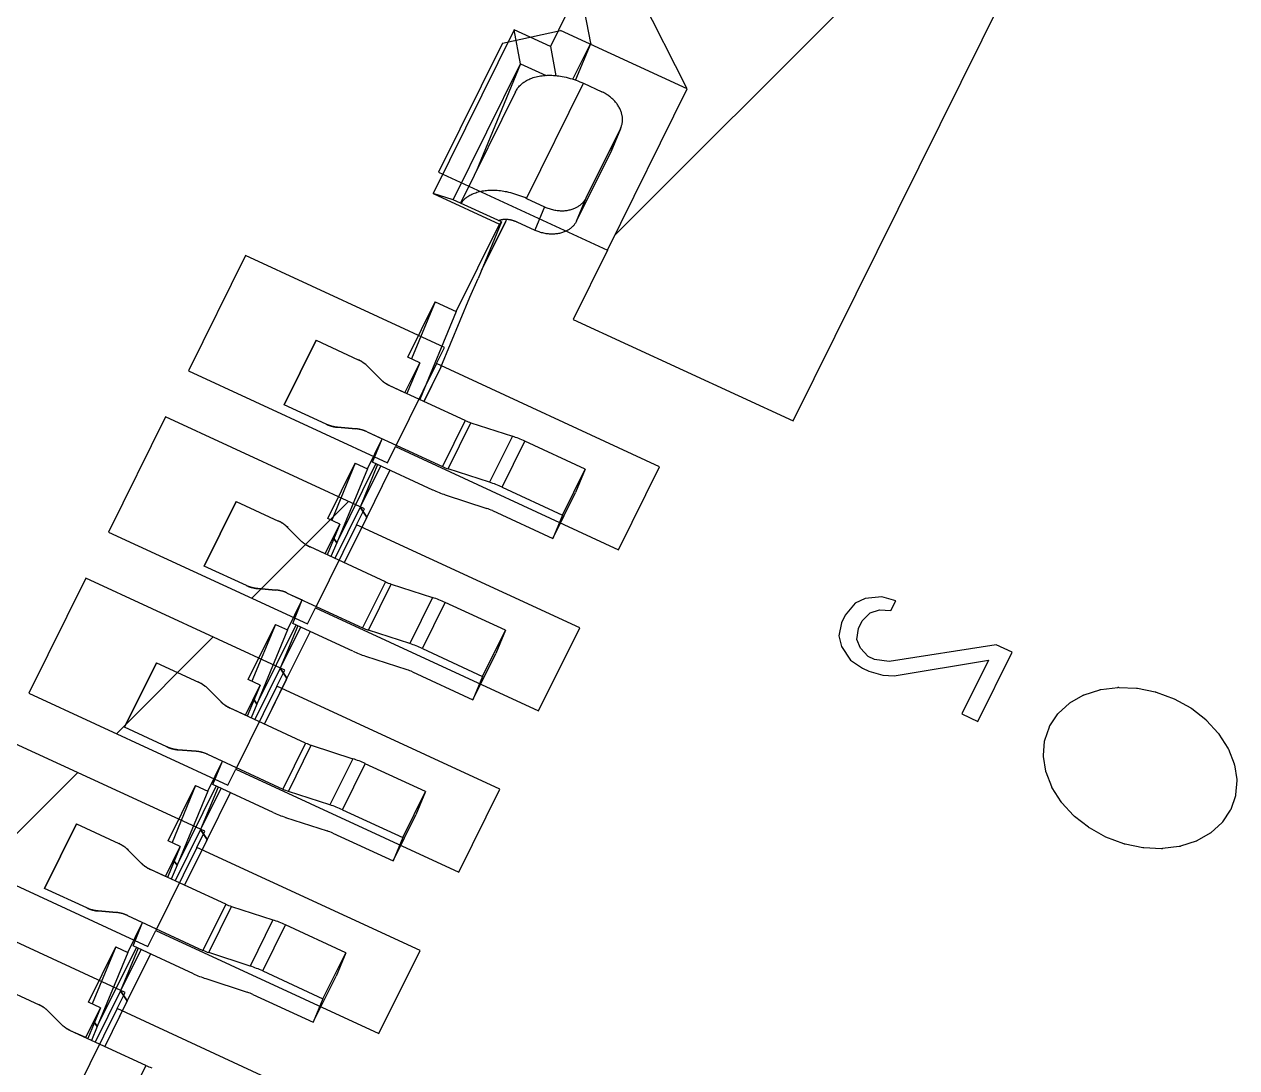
# Model space of a CAD drawing. Header units: millimetres. Extents: x 7 to 507, y -14 to 339.
# Drawn here: x 60.399 to 61.859, y 261.714 to 262.97 of the extents above; entities that cross this region are included whole.
import ezdxf

# ---------------------------------------------------------------- set-up
doc = ezdxf.new("R2010")
doc.units = ezdxf.units.MM
doc.header["$LTSCALE"] = 23.1
doc.layers.get('0').update_dxf_attribs({"linetype": 'CONTINUOUS'})
for name, color, linetype in [('01_ASM_ALL_AXIS', 7, 'CONTINUOUS'), ('_139725', 7, 'CONTINUOUS'), ('_346969', 7, 'CONTINUOUS'), ('_367983', 7, 'CONTINUOUS'), ('_424072', 7, 'CONTINUOUS'), ('_510059', 7, 'CONTINUOUS'), ('_553651', 7, 'CONTINUOUS'), ('_584557', 7, 'CONTINUOUS')]:
    doc.layers.add(name, color=color, linetype=linetype)

msp = doc.modelspace()

# ---------------------------------------------------------------- linework, layer by layer
at = {"color": 2}
for p, q in [((61.1104, 262.7157), (61.5472, 263.1525)), ((60.6734, 262.2788), (60.7899, 262.3953)), ((60.5103, 262.1157), (60.6268, 262.2322)), ((60.3472, 261.9526), (60.4637, 262.0691))]:
    msp.add_line(p, q, dxfattribs=at)
at = {"color": 1}
for p, q in [((61.3252, 262.4921), (61.6327, 263.113)), ((61.1975, 262.8917), (61.1253, 263.034)), ((60.6656, 262.6911), (60.597, 262.5525)), ((60.9052, 262.5805), (60.6656, 262.6911)), ((61.1014, 262.6976), (61.0602, 262.6144)), ((61.0602, 262.6144), (61.3252, 262.4921)), ((60.8955, 262.5611), (60.9052, 262.5805)), ((60.597, 262.5525), (60.8365, 262.4419)), ((60.5695, 262.497), (60.5009, 262.3584)), ((60.8091, 262.3864), (60.5695, 262.497)), ((60.8365, 262.4419), (60.8461, 262.4613)), ((60.7994, 262.367), (60.8091, 262.3864)), ((60.5009, 262.3584), (60.7404, 262.2478)), ((60.4734, 262.303), (60.4048, 262.1644)), ((60.713, 262.1924), (60.4734, 262.303)), ((60.7404, 262.2478), (60.75, 262.2672)), ((60.7033, 262.173), (60.713, 262.1924)), ((60.4048, 262.1644), (60.6443, 262.0538)), ((60.6169, 261.9983), (60.3773, 262.1089)), ((60.6443, 262.0538), (60.6539, 262.0732)), ((60.6072, 261.9789), (60.6169, 261.9983)), ((60.3087, 261.9703), (60.5482, 261.8597)), ((60.5208, 261.8043), (60.2812, 261.9149)), ((60.5482, 261.8597), (60.5578, 261.8791)), ((60.5112, 261.7849), (60.5208, 261.8043))]:
    msp.add_line(p, q, dxfattribs=at)
at = {"color": 4}
for p, q in [((60.975, 262.9467), (61.0451, 262.9621)), ((61.1975, 262.8917), (61.0451, 262.9621)), ((60.975, 262.9467), (60.8982, 262.7915)), ((61.1014, 262.6976), (61.1975, 262.8917)), ((60.8982, 262.7915), (61.1014, 262.6976)), ((60.8955, 262.5611), (60.8461, 262.4613)), ((61.1641, 262.437), (60.8955, 262.5611)), ((60.8461, 262.4613), (61.1147, 262.3372)), ((61.1147, 262.3372), (61.1641, 262.437)), ((60.7994, 262.367), (60.75, 262.2672)), ((61.068, 262.243), (60.7994, 262.367)), ((60.75, 262.2672), (61.0186, 262.1432)), ((61.0186, 262.1432), (61.068, 262.243)), ((60.7033, 262.173), (60.6539, 262.0732)), ((60.9719, 262.0489), (60.7033, 262.173)), ((60.6539, 262.0732), (60.9225, 261.9491)), ((60.9225, 261.9491), (60.9719, 262.0489)), ((60.6072, 261.9789), (60.5578, 261.8791)), ((60.8758, 261.8549), (60.6072, 261.9789)), ((60.5578, 261.8791), (60.8264, 261.7551)), ((60.8264, 261.7551), (60.8758, 261.8549)), ((60.5112, 261.7849), (60.4617, 261.6851)), ((60.7797, 261.6608), (60.5112, 261.7849))]:
    msp.add_line(p, q, dxfattribs=at)
at = {"layer": '01_ASM_ALL_AXIS', "color": 4}
for p, q in [((61.3996, 262.2727), (61.3878, 262.2583)), ((61.4119, 262.2783), (61.3996, 262.2727)), ((61.4319, 262.2804), (61.4119, 262.2783)), ((61.4485, 262.2756), (61.4319, 262.2804)), ((61.4428, 262.2641), (61.4485, 262.2756)), ((61.3878, 262.2583), (61.3832, 262.249)), ((61.4036, 262.2424), (61.4082, 262.2517)), ((61.4082, 262.2517), (61.4178, 262.2614)), ((61.4178, 262.2614), (61.4289, 262.2648)), ((61.4289, 262.2648), (61.4428, 262.2641)), ((61.3832, 262.249), (61.3802, 262.2334)), ((61.4018, 262.2291), (61.4036, 262.2424)), ((61.3802, 262.2334), (61.3833, 262.2206)), ((61.4061, 262.2186), (61.4018, 262.2291)), ((61.5694, 262.2226), (61.4408, 262.2025)), ((61.5887, 262.2137), (61.5694, 262.2226)), ((61.3833, 262.2206), (61.3942, 262.2042)), ((61.4154, 262.2086), (61.4061, 262.2186)), ((61.4231, 262.2051), (61.4154, 262.2086)), ((61.5475, 262.1306), (61.5887, 262.2137)), ((61.3942, 262.2042), (61.4085, 262.1948)), ((61.4085, 262.1948), (61.4162, 262.1912)), ((61.4408, 262.2025), (61.4231, 262.2051)), ((61.4467, 262.1856), (61.5602, 262.2042)), ((61.5602, 262.2042), (61.5282, 262.1395)), ((61.4162, 262.1912), (61.4328, 262.1864)), ((61.4328, 262.1864), (61.4467, 262.1856)), ((61.7622, 262.1657), (61.7839, 262.1576)), ((61.5282, 262.1395), (61.5475, 262.1306)), ((61.8227, 262.1317), (61.8368, 262.1164)), ((61.6264, 262.0895), (61.6278, 262.1068)), ((61.849, 262.0972), (61.8559, 262.0796)), ((61.6292, 262.0706), (61.6264, 262.0884)), ((61.6364, 262.0518), (61.6295, 262.0694)), ((61.7232, 261.9833), (61.7015, 261.9913)), ((61.7683, 261.9774), (61.7472, 261.9784)), ((61.81, 261.9864), (61.7912, 261.9803))]:
    msp.add_line(p, q, dxfattribs=at)
for points in [[(61.6754, 262.1626), (61.6942, 262.1686), (61.6945, 262.1688), (61.6948, 262.1688), (61.6952, 262.1689), (61.6955, 262.1689)], [(61.6955, 262.1689), (61.7157, 262.1715), (61.716, 262.1715), (61.7164, 262.1716), (61.7167, 262.1716), (61.7171, 262.1715)], [(61.7171, 262.1715), (61.7382, 262.1706), (61.7385, 262.1706), (61.7389, 262.1706), (61.7392, 262.1705), (61.7396, 262.1704)], [(61.7396, 262.1704), (61.7608, 262.1661), (61.7612, 262.166), (61.7615, 262.1659), (61.7619, 262.1658), (61.7622, 262.1657)], [(61.6443, 262.1404), (61.6573, 262.1523), (61.6575, 262.1525), (61.6577, 262.1527), (61.658, 262.1528), (61.6583, 262.153)], [(61.6583, 262.153), (61.6743, 262.1621), (61.6745, 262.1622), (61.6748, 262.1624), (61.6751, 262.1625), (61.6754, 262.1626)], [(61.7839, 262.1576), (61.8036, 262.1467), (61.8039, 262.1465), (61.8042, 262.1463), (61.8045, 262.1461), (61.8048, 262.1459), (61.8217, 262.1327)], [(61.6341, 262.1252), (61.6436, 262.1395), (61.6437, 262.1397), (61.6439, 262.14), (61.6441, 262.1402), (61.6443, 262.1404)], [(61.628, 262.1079), (61.6336, 262.1242), (61.6337, 262.1245), (61.6338, 262.1248), (61.634, 262.125), (61.6341, 262.1252)], [(61.8217, 262.1327), (61.822, 262.1324), (61.8223, 262.1322), (61.8225, 262.132), (61.8227, 262.1317)], [(61.6278, 262.1068), (61.6278, 262.1071), (61.6278, 262.1073), (61.6279, 262.1076), (61.628, 262.1079)], [(61.8368, 262.1164), (61.837, 262.1162), (61.8373, 262.1159), (61.8374, 262.1157), (61.8376, 262.1154)], [(61.8376, 262.1154), (61.8485, 262.0983), (61.8486, 262.098), (61.8488, 262.0977), (61.8489, 262.0974), (61.849, 262.0972)], [(61.6264, 262.0884), (61.6264, 262.0887), (61.6263, 262.0889), (61.6264, 262.0892), (61.6264, 262.0895)], [(61.8559, 262.0796), (61.856, 262.0793), (61.8561, 262.079), (61.8561, 262.0787), (61.8562, 262.0784)], [(61.8562, 262.0784), (61.859, 262.0606), (61.859, 262.0603), (61.859, 262.06), (61.859, 262.0597), (61.859, 262.0595)], [(61.6295, 262.0694), (61.6294, 262.0697), (61.6293, 262.07), (61.6292, 262.0703), (61.6292, 262.0706)], [(61.6478, 262.0336), (61.6369, 262.0507), (61.6368, 262.051), (61.6366, 262.0512), (61.6365, 262.0515), (61.6364, 262.0518)], [(61.859, 262.0595), (61.8576, 262.0422), (61.8576, 262.0419), (61.8576, 262.0416), (61.8575, 262.0414), (61.8574, 262.0411)], [(61.6627, 262.0173), (61.6486, 262.0325), (61.6484, 262.0328), (61.6481, 262.033), (61.648, 262.0333), (61.6478, 262.0336)], [(61.8574, 262.0411), (61.8518, 262.0247), (61.8517, 262.0245), (61.8516, 262.0242), (61.8514, 262.024), (61.8513, 262.0237)], [(61.8513, 262.0237), (61.8418, 262.0095), (61.8417, 262.0092), (61.8415, 262.009), (61.8413, 262.0088), (61.8411, 262.0086)], [(61.6637, 262.0163), (61.6634, 262.0165), (61.6631, 262.0168), (61.6629, 262.017), (61.6627, 262.0173)], [(61.7015, 261.9913), (61.6818, 262.0023), (61.6815, 262.0025), (61.6811, 262.0027), (61.6809, 262.0029), (61.6806, 262.0031), (61.6637, 262.0163)], [(61.8411, 262.0086), (61.8281, 261.9967), (61.8279, 261.9965), (61.8277, 261.9963), (61.8274, 261.9961), (61.8271, 261.996)], [(61.8271, 261.996), (61.8111, 261.9869), (61.8109, 261.9867), (61.8106, 261.9866), (61.8103, 261.9865), (61.81, 261.9864)], [(61.7458, 261.9785), (61.7246, 261.9829), (61.7242, 261.9829), (61.7238, 261.983), (61.7235, 261.9831), (61.7232, 261.9833)], [(61.7472, 261.9784), (61.7469, 261.9784), (61.7465, 261.9784), (61.7462, 261.9784), (61.7458, 261.9785)], [(61.7899, 261.98), (61.7697, 261.9775), (61.7694, 261.9774), (61.769, 261.9774), (61.7687, 261.9774), (61.7683, 261.9774)], [(61.7912, 261.9803), (61.7909, 261.9802), (61.7906, 261.9801), (61.7902, 261.9801), (61.7899, 261.98)]]:
    msp.add_lwpolyline(points, dxfattribs=at)
at = {"layer": '_139725', "color": 7}
for p, q in [((61.0519, 262.9814), (61.0327, 262.9426)), ((61.0813, 262.9467), (61.0742, 262.9841)), ((60.9891, 262.9627), (60.8917, 262.7659)), ((60.9969, 262.922), (60.9891, 262.9627)), ((61.0327, 262.9426), (60.9891, 262.9627)), ((61.0327, 262.9426), (61.0393, 262.9075)), ((61.0598, 262.9035), (61.0813, 262.9467)), ((61.0813, 262.9467), (61.063, 262.9025)), ((60.9159, 262.7584), (60.9969, 262.922)), ((60.9969, 262.922), (60.9433, 262.7924)), ((60.9969, 262.922), (61.0276, 262.9078)), ((60.8917, 262.7659), (60.9715, 262.729)), ((60.9159, 262.7584), (60.8917, 262.7659)), ((60.9739, 262.7316), (60.9159, 262.7584)), ((60.9194, 262.6237), (60.9715, 262.729)), ((60.9739, 262.7316), (60.9458, 262.6635)), ((60.9739, 262.7316), (60.9715, 262.729)), ((60.9358, 262.6411), (60.9458, 262.6635)), ((60.861, 262.5689), (60.894, 262.6354)), ((60.894, 262.6354), (60.8656, 262.567)), ((60.894, 262.6354), (60.9194, 262.6237)), ((60.9009, 262.5567), (60.9358, 262.6411)), ((60.9194, 262.6237), (60.8756, 262.5179)), ((60.7507, 262.5892), (60.7122, 262.5116)), ((60.7507, 262.5892), (60.8015, 262.5657)), ((60.8577, 262.5261), (60.8755, 262.5622)), ((60.8755, 262.5622), (60.8601, 262.525)), ((60.8755, 262.5622), (60.861, 262.5689)), ((60.8129, 262.5578), (60.8281, 262.5425)), ((60.8806, 262.5154), (60.9001, 262.5549)), ((60.9009, 262.5567), (60.9001, 262.5549)), ((60.8577, 262.5261), (60.8395, 262.5345)), ((60.763, 262.4881), (60.7122, 262.5116)), ((60.7985, 262.4827), (60.7766, 262.4845)), ((60.8121, 262.4791), (60.8302, 262.4707)), ((60.8124, 262.4347), (60.8302, 262.4707)), ((60.8186, 262.4425), (60.8302, 262.4707)), ((60.7649, 262.3748), (60.7979, 262.4414)), ((60.7979, 262.4414), (60.7695, 262.3729)), ((60.7979, 262.4414), (60.8124, 262.4347)), ((60.7755, 262.3455), (60.8226, 262.4407)), ((60.8124, 262.4347), (60.7755, 262.3455)), ((60.8281, 262.4378), (60.8037, 262.3885)), ((60.8396, 262.4328), (60.8117, 262.3765)), ((60.6546, 262.3951), (60.6161, 262.3175)), ((60.6546, 262.3951), (60.7054, 262.3717)), ((60.8117, 262.3765), (60.8037, 262.3885)), ((60.7794, 262.3681), (60.7649, 262.3748)), ((60.8108, 262.3747), (60.8117, 262.3765)), ((60.7168, 262.3637), (60.732, 262.3484)), ((60.7616, 262.3321), (60.7794, 262.3681)), ((60.7794, 262.3681), (60.764, 262.331)), ((60.7616, 262.3321), (60.7434, 262.3405)), ((60.7722, 262.3506), (60.7755, 262.3455)), ((60.6669, 262.2941), (60.6161, 262.3175)), ((60.7024, 262.2887), (60.6805, 262.2905)), ((60.716, 262.285), (60.7341, 262.2767)), ((60.7163, 262.2406), (60.7341, 262.2767)), ((60.7225, 262.2485), (60.7341, 262.2767)), ((60.6688, 262.1808), (60.7018, 262.2473)), ((60.7018, 262.2473), (60.6734, 262.1789)), ((60.6794, 262.1515), (60.7265, 262.2466)), ((60.7163, 262.2406), (60.6794, 262.1515)), ((60.7018, 262.2473), (60.7163, 262.2406)), ((60.732, 262.2438), (60.7076, 262.1945)), ((60.7435, 262.2388), (60.7156, 262.1824)), ((60.5585, 262.2011), (60.52, 262.1235)), ((60.5585, 262.2011), (60.6093, 262.1776)), ((60.7156, 262.1824), (60.7076, 262.1945)), ((60.6833, 262.1741), (60.6688, 262.1808)), ((60.7147, 262.1807), (60.7156, 262.1824)), ((60.6207, 262.1697), (60.6359, 262.1544)), ((60.6655, 262.1381), (60.6833, 262.1741)), ((60.6833, 262.1741), (60.6679, 262.1369)), ((60.6761, 262.1565), (60.6794, 262.1515)), ((60.6655, 262.1381), (60.6473, 262.1464)), ((60.5708, 262.1), (60.52, 262.1235)), ((60.6063, 262.0946), (60.5844, 262.0964)), ((60.6199, 262.091), (60.638, 262.0826)), ((60.6202, 262.0466), (60.638, 262.0826)), ((60.6264, 262.0545), (60.638, 262.0826)), ((60.5727, 261.9867), (60.6057, 262.0533)), ((60.6057, 262.0533), (60.5773, 261.9848)), ((60.5833, 261.9574), (60.6304, 262.0526)), ((60.6057, 262.0533), (60.6202, 262.0466)), ((60.6359, 262.0497), (60.6115, 262.0004)), ((60.6202, 262.0466), (60.5833, 261.9574)), ((60.6474, 262.0447), (60.6195, 261.9884)), ((60.4624, 262.0071), (60.4239, 261.9294)), ((60.4624, 262.0071), (60.5132, 261.9836)), ((60.6195, 261.9884), (60.6115, 262.0004)), ((60.5246, 261.9756), (60.5398, 261.9603)), ((60.5694, 261.944), (60.5872, 261.98)), ((60.5872, 261.98), (60.5719, 261.9429)), ((60.5872, 261.98), (60.5727, 261.9867)), ((60.6186, 261.9866), (60.6195, 261.9884)), ((60.58, 261.9625), (60.5833, 261.9574)), ((60.5694, 261.944), (60.5512, 261.9524)), ((60.4747, 261.906), (60.4239, 261.9294)), ((60.5102, 261.9006), (60.4883, 261.9024)), ((60.5238, 261.8969), (60.5419, 261.8886)), ((60.5241, 261.8525), (60.5419, 261.8886)), ((60.5303, 261.8604), (60.5419, 261.8886)), ((60.4766, 261.7927), (60.5096, 261.8592)), ((60.5096, 261.8592), (60.4812, 261.7908)), ((60.4872, 261.7634), (60.5343, 261.8585)), ((60.5096, 261.8592), (60.5241, 261.8525)), ((60.5241, 261.8525), (60.4872, 261.7634)), ((60.5398, 261.8557), (60.5154, 261.8064)), ((60.5513, 261.8507), (60.5234, 261.7943)), ((60.3663, 261.813), (60.4171, 261.7895)), ((60.5234, 261.7943), (60.5154, 261.8064)), ((60.4733, 261.75), (60.4911, 261.786)), ((60.4911, 261.786), (60.4758, 261.7488)), ((60.4911, 261.786), (60.4766, 261.7927)), ((60.5226, 261.7926), (60.5234, 261.7943)), ((60.4285, 261.7816), (60.4437, 261.7663)), ((60.4733, 261.75), (60.4551, 261.7583)), ((60.4839, 261.7684), (60.4872, 261.7634))]:
    msp.add_line(p, q, dxfattribs=at)
at = {"layer": '_139725', "color": 9}
msp.add_line((60.9009, 262.5567), (60.8805, 262.5155), dxfattribs=at)
at = {"layer": '_139725', "color": 7}
for points in [[(60.8281, 262.5425), (60.8285, 262.5421), (60.8289, 262.5417), (60.8293, 262.5413), (60.8297, 262.5409), (60.8302, 262.5405), (60.8306, 262.5402), (60.8311, 262.5398), (60.8316, 262.5394), (60.8321, 262.539), (60.8326, 262.5386), (60.8331, 262.5383), (60.8336, 262.5379), (60.8341, 262.5376), (60.8346, 262.5372), (60.8352, 262.5369), (60.8357, 262.5366), (60.8362, 262.5362), (60.8368, 262.5359), (60.8373, 262.5356), (60.8379, 262.5353), (60.8384, 262.5351), (60.839, 262.5348), (60.8395, 262.5345)], [(60.7766, 262.4845), (60.776, 262.4846), (60.7753, 262.4846), (60.7747, 262.4847), (60.7741, 262.4848), (60.7734, 262.4849), (60.7728, 262.485), (60.7722, 262.4851), (60.7715, 262.4853), (60.7709, 262.4854), (60.7703, 262.4856), (60.7697, 262.4857), (60.769, 262.4859), (60.7684, 262.4861), (60.7678, 262.4863), (60.7672, 262.4865), (60.7666, 262.4867), (60.766, 262.4869), (60.7654, 262.4871), (60.7648, 262.4873), (60.7642, 262.4876), (60.7636, 262.4878), (60.763, 262.4881)], [(60.8121, 262.4791), (60.8115, 262.4794), (60.8109, 262.4796), (60.8103, 262.4799), (60.8097, 262.4801), (60.8091, 262.4803), (60.8085, 262.4805), (60.8079, 262.4807), (60.8073, 262.4809), (60.8067, 262.4811), (60.8061, 262.4813), (60.8054, 262.4815), (60.8048, 262.4816), (60.8042, 262.4818), (60.8036, 262.4819), (60.8029, 262.4821), (60.8023, 262.4822), (60.8017, 262.4823), (60.801, 262.4824), (60.8004, 262.4825), (60.7998, 262.4826), (60.7991, 262.4826), (60.7985, 262.4827)], [(60.732, 262.3484), (60.7324, 262.348), (60.7328, 262.3476), (60.7332, 262.3472), (60.7336, 262.3469), (60.7341, 262.3465), (60.7345, 262.3461), (60.735, 262.3457), (60.7355, 262.3453), (60.736, 262.3449), (60.7365, 262.3446), (60.737, 262.3442), (60.7375, 262.3439), (60.738, 262.3435), (60.7385, 262.3432), (60.7391, 262.3428), (60.7396, 262.3425), (60.7401, 262.3422), (60.7407, 262.3419), (60.7412, 262.3416), (60.7418, 262.3413), (60.7423, 262.341), (60.7429, 262.3407), (60.7434, 262.3405)], [(60.6805, 262.2905), (60.6799, 262.2905), (60.6792, 262.2906), (60.6786, 262.2907), (60.678, 262.2907), (60.6773, 262.2908), (60.6767, 262.291), (60.6761, 262.2911), (60.6754, 262.2912), (60.6748, 262.2914), (60.6742, 262.2915), (60.6736, 262.2917), (60.6729, 262.2918), (60.6723, 262.292), (60.6717, 262.2922), (60.6711, 262.2924), (60.6705, 262.2926), (60.6699, 262.2928), (60.6693, 262.2931), (60.6687, 262.2933), (60.6681, 262.2935), (60.6675, 262.2938), (60.6669, 262.2941)], [(60.716, 262.285), (60.7154, 262.2853), (60.7148, 262.2856), (60.7142, 262.2858), (60.7136, 262.286), (60.713, 262.2863), (60.7124, 262.2865), (60.7118, 262.2867), (60.7112, 262.2869), (60.7106, 262.2871), (60.71, 262.2873), (60.7093, 262.2874), (60.7087, 262.2876), (60.7081, 262.2878), (60.7075, 262.2879), (60.7068, 262.288), (60.7062, 262.2881), (60.7056, 262.2883), (60.7049, 262.2884), (60.7043, 262.2884), (60.7037, 262.2885), (60.703, 262.2886), (60.7024, 262.2887)], [(60.6359, 262.1544), (60.6363, 262.154), (60.6367, 262.1536), (60.6371, 262.1532), (60.6376, 262.1528), (60.638, 262.1524), (60.6384, 262.1521), (60.6389, 262.1517), (60.6394, 262.1513), (60.6399, 262.1509), (60.6404, 262.1505), (60.6409, 262.1502), (60.6414, 262.1498), (60.6419, 262.1495), (60.6424, 262.1491), (60.643, 262.1488), (60.6435, 262.1485), (60.644, 262.1481), (60.6446, 262.1478), (60.6451, 262.1475), (60.6457, 262.1473), (60.6462, 262.147), (60.6468, 262.1467), (60.6473, 262.1464)], [(60.5844, 262.0964), (60.5838, 262.0965), (60.5831, 262.0965), (60.5825, 262.0966), (60.5819, 262.0967), (60.5812, 262.0968), (60.5806, 262.0969), (60.58, 262.097), (60.5793, 262.0972), (60.5787, 262.0973), (60.5781, 262.0975), (60.5775, 262.0976), (60.5768, 262.0978), (60.5762, 262.098), (60.5756, 262.0982), (60.575, 262.0984), (60.5744, 262.0986), (60.5738, 262.0988), (60.5732, 262.099), (60.5726, 262.0993), (60.572, 262.0995), (60.5714, 262.0998), (60.5708, 262.1)], [(60.6199, 262.091), (60.6193, 262.0913), (60.6187, 262.0915), (60.6181, 262.0918), (60.6175, 262.092), (60.6169, 262.0922), (60.6163, 262.0924), (60.6157, 262.0926), (60.6151, 262.0928), (60.6145, 262.093), (60.6139, 262.0932), (60.6132, 262.0934), (60.6126, 262.0936), (60.612, 262.0937), (60.6114, 262.0938), (60.6107, 262.094), (60.6101, 262.0941), (60.6095, 262.0942), (60.6088, 262.0943), (60.6082, 262.0944), (60.6076, 262.0945), (60.6069, 262.0945), (60.6063, 262.0946)], [(60.5398, 261.9603), (60.5402, 261.9599), (60.5406, 261.9595), (60.541, 261.9591), (60.5415, 261.9588), (60.5419, 261.9584), (60.5423, 261.958), (60.5428, 261.9576), (60.5433, 261.9572), (60.5438, 261.9569), (60.5443, 261.9565), (60.5448, 261.9561), (60.5453, 261.9558), (60.5458, 261.9554), (60.5463, 261.9551), (60.5469, 261.9547), (60.5474, 261.9544), (60.5479, 261.9541), (60.5485, 261.9538), (60.549, 261.9535), (60.5496, 261.9532), (60.5501, 261.9529), (60.5507, 261.9527), (60.5512, 261.9524)], [(60.4883, 261.9024), (60.4877, 261.9024), (60.487, 261.9025), (60.4864, 261.9026), (60.4858, 261.9027), (60.4851, 261.9028), (60.4845, 261.9029), (60.4839, 261.903), (60.4832, 261.9031), (60.4826, 261.9033), (60.482, 261.9034), (60.4814, 261.9036), (60.4807, 261.9037), (60.4801, 261.9039), (60.4795, 261.9041), (60.4789, 261.9043), (60.4783, 261.9045), (60.4777, 261.9047), (60.4771, 261.905), (60.4765, 261.9052), (60.4759, 261.9055), (60.4753, 261.9057), (60.4747, 261.906)], [(60.5238, 261.8969), (60.5232, 261.8972), (60.5226, 261.8975), (60.522, 261.8977), (60.5214, 261.8979), (60.5208, 261.8982), (60.5202, 261.8984), (60.5196, 261.8986), (60.519, 261.8988), (60.5184, 261.899), (60.5178, 261.8992), (60.5171, 261.8993), (60.5165, 261.8995), (60.5159, 261.8997), (60.5153, 261.8998), (60.5146, 261.8999), (60.514, 261.9001), (60.5134, 261.9002), (60.5127, 261.9003), (60.5121, 261.9004), (60.5115, 261.9004), (60.5108, 261.9005), (60.5102, 261.9006)], [(60.4437, 261.7663), (60.4441, 261.7659), (60.4445, 261.7655), (60.4449, 261.7651), (60.4454, 261.7647), (60.4458, 261.7643), (60.4462, 261.764), (60.4467, 261.7636), (60.4472, 261.7632), (60.4477, 261.7628), (60.4482, 261.7624), (60.4487, 261.7621), (60.4492, 261.7617), (60.4497, 261.7614), (60.4502, 261.761), (60.4508, 261.7607), (60.4513, 261.7604), (60.4518, 261.7601), (60.4524, 261.7597), (60.4529, 261.7594), (60.4535, 261.7592), (60.454, 261.7589), (60.4546, 261.7586), (60.4551, 261.7583)]]:
    msp.add_lwpolyline(points, dxfattribs=at)
for centre, radius, start, end in [((60.7843, 262.5285), 0.041, 58.6072, 65.2214), ((60.785, 262.5297), 0.0395, 51.8372, 58.6176), ((60.7865, 262.5315), 0.0373, 44.7962, 51.8472), ((60.6882, 262.3344), 0.041, 58.6072, 65.2214), ((60.6889, 262.3357), 0.0395, 51.8372, 58.6176), ((60.6904, 262.3375), 0.0373, 44.7962, 51.8472), ((60.5921, 262.1404), 0.041, 58.6072, 65.2214), ((60.5929, 262.1416), 0.0395, 51.8372, 58.6176), ((60.5943, 262.1434), 0.0373, 44.7962, 51.8472), ((60.496, 261.9463), 0.041, 58.6072, 65.2214), ((60.4968, 261.9476), 0.0395, 51.8372, 58.6176), ((60.4982, 261.9494), 0.0373, 44.7962, 51.8472), ((60.3999, 261.7523), 0.041, 58.6072, 65.2214), ((60.4007, 261.7536), 0.0395, 51.8372, 58.6176), ((60.4021, 261.7553), 0.0373, 44.7962, 51.8472)]:
    msp.add_arc(centre, radius, start, end, dxfattribs=at)
at = {"layer": '_346969', "color": 9}
for p, q in [((60.6161, 262.3175), (60.6546, 262.3951)), ((60.8342, 262.2986), (60.8067, 262.2431)), ((60.8136, 262.2405), (60.841, 262.2959)), ((60.891, 262.2797), (60.8635, 262.2242)), ((60.8786, 262.2183), (60.906, 262.2738))]:
    msp.add_line(p, q, dxfattribs=at)
at = {"layer": '_346969', "color": 7}
for p, q in [((60.6546, 262.3951), (60.7054, 262.3717)), ((60.732, 262.3484), (60.7168, 262.3637)), ((60.8342, 262.2986), (60.7434, 262.3405)), ((60.6669, 262.2941), (60.6161, 262.3175)), ((60.841, 262.2959), (60.891, 262.2797)), ((60.6805, 262.2905), (60.7024, 262.2887)), ((60.716, 262.285), (60.8067, 262.2431)), ((60.9786, 262.2403), (60.906, 262.2738)), ((60.6794, 262.1515), (60.7265, 262.2466)), ((60.7287, 262.2456), (60.7076, 262.1945)), ((60.7951, 262.215), (60.7225, 262.2485)), ((60.8635, 262.2242), (60.8136, 262.2405)), ((60.9512, 262.1848), (60.9786, 262.2403)), ((60.9786, 262.2403), (60.967, 262.2121)), ((60.8101, 262.2091), (60.8601, 262.1929)), ((60.8786, 262.2183), (60.9512, 262.1848)), ((60.9395, 262.1567), (60.967, 262.2121)), ((60.7076, 262.1945), (60.677, 262.1327)), ((60.7076, 262.1945), (60.7156, 262.1824)), ((60.7156, 262.1824), (60.6884, 262.1275)), ((60.7148, 262.1806), (60.6884, 262.1275)), ((60.7156, 262.1824), (60.7148, 262.1806)), ((60.8669, 262.1902), (60.9395, 262.1567)), ((60.9512, 262.1848), (60.9395, 262.1567)), ((60.6794, 262.1515), (60.6725, 262.1348)), ((60.6794, 262.1515), (60.6761, 262.1565))]:
    msp.add_line(p, q, dxfattribs=at)
for points in [[(60.7168, 262.3637), (60.7164, 262.3641), (60.716, 262.3645), (60.7156, 262.3649), (60.7152, 262.3653), (60.7147, 262.3657), (60.7143, 262.3661), (60.7138, 262.3665), (60.7133, 262.3668), (60.7128, 262.3672), (60.7123, 262.3676), (60.7118, 262.368), (60.7113, 262.3683), (60.7108, 262.3687), (60.7103, 262.369), (60.7097, 262.3693), (60.7092, 262.3697), (60.7087, 262.37), (60.7081, 262.3703), (60.7076, 262.3706), (60.707, 262.3709), (60.7065, 262.3711), (60.7059, 262.3714), (60.7054, 262.3717)], [(60.7434, 262.3405), (60.7429, 262.3407), (60.7424, 262.341), (60.7418, 262.3413), (60.7413, 262.3415), (60.7408, 262.3418), (60.7403, 262.3421), (60.7397, 262.3424), (60.7392, 262.3427), (60.7387, 262.3431), (60.7382, 262.3434), (60.7377, 262.3437), (60.7372, 262.3441), (60.7367, 262.3444), (60.7362, 262.3448), (60.7357, 262.3452), (60.7352, 262.3456), (60.7347, 262.3459), (60.7342, 262.3463), (60.7338, 262.3467), (60.7333, 262.3472), (60.7329, 262.3476), (60.7324, 262.348), (60.732, 262.3484)], [(60.6669, 262.2941), (60.6675, 262.2938), (60.668, 262.2936), (60.6686, 262.2934), (60.6691, 262.2931), (60.6697, 262.2929), (60.6702, 262.2927), (60.6708, 262.2925), (60.6714, 262.2923), (60.672, 262.2921), (60.6726, 262.2919), (60.6732, 262.2918), (60.6738, 262.2916), (60.6744, 262.2915), (60.675, 262.2913), (60.6756, 262.2912), (60.6762, 262.2911), (60.6768, 262.2909), (60.6774, 262.2908), (60.678, 262.2907), (60.6787, 262.2906), (60.6793, 262.2906), (60.6799, 262.2905), (60.6805, 262.2905)]]:
    msp.add_lwpolyline(points, dxfattribs=at)
for centre, radius, start, end in [((60.8603, 262.355), 0.0622, 245.2036, 251.9768), ((60.6992, 262.25), 0.0388, 78.4075, 85.2823), ((60.6989, 262.2483), 0.0405, 71.7683, 78.443), ((60.6986, 262.2474), 0.0414, 65.2148, 71.7879), ((60.849, 262.1505), 0.1358, 65.1782, 72.0022), ((60.8326, 262.2992), 0.0617, 245.1782, 252.0022), ((60.8212, 262.0941), 0.1368, 65.2036, 71.9768), ((60.8525, 262.3392), 0.1368, 245.2036, 251.9768), ((60.841, 262.1341), 0.0617, 65.1782, 72.0022)]:
    msp.add_arc(centre, radius, start, end, dxfattribs=at)
at = {"layer": '_367983', "color": 9}
for p, q in [((60.7122, 262.5116), (60.7507, 262.5892)), ((60.9303, 262.4926), (60.9028, 262.4372)), ((60.9097, 262.4345), (60.9371, 262.4899)), ((60.9871, 262.4737), (60.9596, 262.4183)), ((60.9747, 262.4124), (61.0021, 262.4678))]:
    msp.add_line(p, q, dxfattribs=at)
at = {"layer": '_367983', "color": 7}
for p, q in [((60.7507, 262.5892), (60.8015, 262.5657)), ((60.8281, 262.5425), (60.8129, 262.5578)), ((60.9303, 262.4926), (60.8395, 262.5345)), ((60.763, 262.4881), (60.7122, 262.5116)), ((60.9371, 262.4899), (60.9871, 262.4737)), ((60.7766, 262.4845), (60.7985, 262.4827)), ((60.8121, 262.4791), (60.9028, 262.4372)), ((61.0747, 262.4343), (61.0021, 262.4678)), ((60.8912, 262.409), (60.8186, 262.4425)), ((60.7755, 262.3455), (60.8226, 262.4407)), ((60.8248, 262.4397), (60.8037, 262.3885)), ((60.9596, 262.4183), (60.9097, 262.4345)), ((61.0473, 262.3789), (61.0747, 262.4343)), ((61.0747, 262.4343), (61.0631, 262.4061)), ((60.9747, 262.4124), (61.0473, 262.3789)), ((60.9062, 262.4031), (60.9562, 262.3869)), ((61.0356, 262.3507), (61.0631, 262.4061)), ((60.8037, 262.3885), (60.7731, 262.3268)), ((60.8037, 262.3885), (60.8117, 262.3765)), ((60.963, 262.3842), (61.0356, 262.3507)), ((60.8117, 262.3765), (60.7845, 262.3215)), ((60.8109, 262.3747), (60.7845, 262.3215)), ((60.8117, 262.3765), (60.8109, 262.3747)), ((61.0473, 262.3789), (61.0356, 262.3507)), ((60.7755, 262.3455), (60.7686, 262.3289)), ((60.7755, 262.3455), (60.7722, 262.3506))]:
    msp.add_line(p, q, dxfattribs=at)
for points in [[(60.8129, 262.5578), (60.8125, 262.5582), (60.8121, 262.5586), (60.8117, 262.559), (60.8112, 262.5594), (60.8108, 262.5597), (60.8104, 262.5601), (60.8099, 262.5605), (60.8094, 262.5609), (60.8089, 262.5613), (60.8084, 262.5616), (60.8079, 262.562), (60.8074, 262.5624), (60.8069, 262.5627), (60.8064, 262.563), (60.8058, 262.5634), (60.8053, 262.5637), (60.8048, 262.564), (60.8042, 262.5643), (60.8037, 262.5646), (60.8031, 262.5649), (60.8026, 262.5652), (60.802, 262.5655), (60.8015, 262.5657)], [(60.8395, 262.5345), (60.839, 262.5348), (60.8385, 262.535), (60.8379, 262.5353), (60.8374, 262.5356), (60.8369, 262.5359), (60.8364, 262.5362), (60.8358, 262.5365), (60.8353, 262.5368), (60.8348, 262.5371), (60.8343, 262.5374), (60.8338, 262.5378), (60.8333, 262.5381), (60.8328, 262.5385), (60.8323, 262.5389), (60.8318, 262.5392), (60.8313, 262.5396), (60.8308, 262.54), (60.8303, 262.5404), (60.8299, 262.5408), (60.8294, 262.5412), (60.829, 262.5416), (60.8285, 262.542), (60.8281, 262.5425)], [(60.763, 262.4881), (60.7636, 262.4879), (60.7641, 262.4876), (60.7647, 262.4874), (60.7652, 262.4872), (60.7658, 262.487), (60.7663, 262.4868), (60.7669, 262.4866), (60.7675, 262.4864), (60.7681, 262.4862), (60.7687, 262.486), (60.7693, 262.4858), (60.7699, 262.4857), (60.7705, 262.4855), (60.7711, 262.4854), (60.7717, 262.4852), (60.7723, 262.4851), (60.7729, 262.485), (60.7735, 262.4849), (60.7741, 262.4848), (60.7748, 262.4847), (60.7754, 262.4846), (60.776, 262.4846), (60.7766, 262.4845)]]:
    msp.add_lwpolyline(points, dxfattribs=at)
for centre, radius, start, end in [((60.9564, 262.5491), 0.0622, 245.2036, 251.9768), ((60.7953, 262.444), 0.0388, 78.4075, 85.2823), ((60.795, 262.4423), 0.0405, 71.7683, 78.443), ((60.7947, 262.4415), 0.0414, 65.2148, 71.7879), ((60.9451, 262.3445), 0.1358, 65.1782, 72.0022), ((60.9287, 262.4932), 0.0617, 245.1782, 252.0022), ((60.9173, 262.2882), 0.1368, 65.2036, 71.9768), ((60.9486, 262.5333), 0.1368, 245.2036, 251.9768), ((60.9371, 262.3282), 0.0617, 65.1782, 72.0022)]:
    msp.add_arc(centre, radius, start, end, dxfattribs=at)
at = {"layer": '_424072', "color": 9}
for p, q in [((61.0041, 262.7599), (61.0727, 262.8985)), ((61.117, 262.8439), (61.1054, 262.8158)), ((61.0258, 262.7498), (61.0142, 262.7216)), ((61.0642, 262.7326), (61.0759, 262.7608)), ((60.9788, 262.7319), (60.9502, 262.6743))]:
    msp.add_line(p, q, dxfattribs=at)
at = {"layer": '_424072', "color": 7}
for p, q in [((61.0727, 262.8985), (61.0945, 262.8884)), ((60.9907, 262.8882), (60.9245, 262.7544)), ((61.0759, 262.7608), (61.117, 262.8439)), ((61.1177, 262.8454), (61.1061, 262.8172)), ((61.117, 262.8439), (61.1177, 262.8454)), ((61.0642, 262.7326), (61.1054, 262.8158)), ((61.1061, 262.8172), (61.1054, 262.8158)), ((61.0041, 262.7599), (61.0258, 262.7498)), ((60.98, 262.7348), (60.9788, 262.7319)), ((60.9499, 262.6734), (60.9783, 262.7308)), ((60.9783, 262.7308), (60.9788, 262.7319)), ((60.9924, 262.7317), (61.0142, 262.7216))]:
    msp.add_line(p, q, dxfattribs=at)
for points in [[(60.9907, 262.8882), (60.9913, 262.8893), (60.9919, 262.8904), (60.9926, 262.8914), (60.9933, 262.8925), (60.9941, 262.8935), (60.9949, 262.8944), (60.9957, 262.8954), (60.9967, 262.8963), (60.9976, 262.8972), (60.9986, 262.8981), (60.9996, 262.8989), (61.0007, 262.8997), (61.0018, 262.9004), (61.0029, 262.9011), (61.0041, 262.9018), (61.0054, 262.9025), (61.0067, 262.9031), (61.008, 262.9037), (61.0093, 262.9043), (61.0106, 262.9048), (61.012, 262.9053), (61.0137, 262.9058), (61.0155, 262.9063), (61.0173, 262.9067), (61.0191, 262.907), (61.0208, 262.9073), (61.0227, 262.9076), (61.0246, 262.9078), (61.0266, 262.908), (61.0286, 262.9081), (61.0305, 262.9081), (61.0325, 262.9081), (61.0345, 262.9081), (61.0366, 262.908), (61.0387, 262.9078), (61.0408, 262.9076), (61.0429, 262.9073), (61.045, 262.907), (61.0471, 262.9067), (61.0495, 262.9062), (61.0519, 262.9057), (61.0543, 262.9051), (61.0566, 262.9044), (61.059, 262.9037), (61.0613, 262.903), (61.0636, 262.9022), (61.0659, 262.9013), (61.0682, 262.9004), (61.0705, 262.8995), (61.0727, 262.8985)], [(61.1177, 262.8454), (61.118, 262.8462), (61.1183, 262.847), (61.1185, 262.8478), (61.1188, 262.8486), (61.119, 262.8494), (61.1191, 262.8502), (61.1193, 262.8511), (61.1194, 262.8519), (61.1195, 262.8528), (61.1195, 262.8536), (61.1196, 262.8545), (61.1195, 262.8554), (61.1195, 262.8562), (61.1195, 262.8571), (61.1194, 262.858), (61.1192, 262.8588), (61.1191, 262.8597), (61.1189, 262.8606), (61.1187, 262.8615), (61.1185, 262.8623), (61.1182, 262.8632), (61.1179, 262.8643), (61.1175, 262.8653), (61.1171, 262.8663), (61.1167, 262.8673), (61.1162, 262.8683), (61.1157, 262.8693), (61.1151, 262.8703), (61.1145, 262.8712), (61.1139, 262.8722), (61.1133, 262.8732), (61.1126, 262.8741), (61.1119, 262.875), (61.1111, 262.8759), (61.1103, 262.8768), (61.1095, 262.8777), (61.1087, 262.8786), (61.1078, 262.8794), (61.1069, 262.8802), (61.106, 262.881), (61.1051, 262.8818), (61.1041, 262.8826), (61.1031, 262.8834), (61.1021, 262.8841), (61.101, 262.8848), (61.1, 262.8855), (61.0989, 262.8861), (61.0978, 262.8867), (61.0967, 262.8873), (61.0956, 262.8879), (61.0945, 262.8884)], [(61.0041, 262.7599), (61.0018, 262.7609), (60.9995, 262.7618), (60.9972, 262.7628), (60.9948, 262.7636), (60.9925, 262.7644), (60.9901, 262.7652), (60.9877, 262.7659), (60.9853, 262.7666), (60.9829, 262.7671), (60.9805, 262.7677), (60.9785, 262.768), (60.9766, 262.7684), (60.9746, 262.7687), (60.9727, 262.7689), (60.9707, 262.7691), (60.9688, 262.7693), (60.9669, 262.7694), (60.965, 262.7695), (60.9632, 262.7695), (60.9613, 262.7695), (60.9595, 262.7695), (60.9576, 262.7693), (60.9559, 262.7692), (60.9542, 262.769), (60.9525, 262.7688), (60.9507, 262.7685), (60.949, 262.7682), (60.9474, 262.7678), (60.9458, 262.7674), (60.9443, 262.7669), (60.9428, 262.7664), (60.9413, 262.7659), (60.9398, 262.7653), (60.9383, 262.7647), (60.937, 262.764), (60.9357, 262.7633), (60.9344, 262.7626), (60.9332, 262.7618), (60.9319, 262.761), (60.9308, 262.7601), (60.9298, 262.7594), (60.929, 262.7586), (60.9281, 262.7578), (60.9272, 262.7569), (60.9264, 262.7561), (60.9257, 262.7552), (60.9249, 262.7542)], [(61.0258, 262.7498), (61.0271, 262.7492), (61.0284, 262.7487), (61.0298, 262.7482), (61.0311, 262.7477), (61.0324, 262.7473), (61.0338, 262.7469), (61.0352, 262.7465), (61.0366, 262.7462), (61.038, 262.7459), (61.0394, 262.7457), (61.0408, 262.7455), (61.042, 262.7454), (61.0432, 262.7453), (61.0445, 262.7452), (61.0457, 262.7451), (61.0469, 262.7451), (61.0482, 262.7452), (61.0494, 262.7452), (61.0506, 262.7453), (61.0519, 262.7454), (61.0531, 262.7456), (61.0543, 262.7458), (61.0555, 262.7461), (61.0566, 262.7463), (61.0578, 262.7466), (61.0589, 262.747), (61.06, 262.7473), (61.061, 262.7477), (61.0621, 262.7482), (61.063, 262.7486), (61.0638, 262.749), (61.0647, 262.7494), (61.0655, 262.7499), (61.0663, 262.7504), (61.0671, 262.7509), (61.0678, 262.7514), (61.0686, 262.752), (61.0693, 262.7525), (61.07, 262.7531), (61.0706, 262.7537), (61.0713, 262.7544), (61.0719, 262.755), (61.0725, 262.7557), (61.073, 262.7564), (61.0736, 262.757), (61.0741, 262.7578), (61.0746, 262.7585), (61.075, 262.7592), (61.0755, 262.76), (61.0759, 262.7608)], [(60.9704, 262.7332), (60.9707, 262.7334), (60.971, 262.7335), (60.9713, 262.7337), (60.9716, 262.7338), (60.972, 262.7339), (60.9723, 262.734), (60.9726, 262.7341), (60.973, 262.7342), (60.9733, 262.7343), (60.9737, 262.7344), (60.9741, 262.7345), (60.9744, 262.7345), (60.9748, 262.7346), (60.9752, 262.7347), (60.9755, 262.7347), (60.9759, 262.7348), (60.9763, 262.7348), (60.9766, 262.7348), (60.977, 262.7349), (60.9774, 262.7349), (60.9778, 262.7349), (60.9781, 262.7349), (60.9785, 262.7349), (60.9789, 262.7349), (60.9792, 262.7349), (60.9796, 262.7349), (60.98, 262.7349), (60.9804, 262.7349), (60.9807, 262.7348)], [(60.9807, 262.7348), (60.9812, 262.7348), (60.9817, 262.7348), (60.9822, 262.7347), (60.9827, 262.7346), (60.9831, 262.7346), (60.9836, 262.7345), (60.9842, 262.7344), (60.9847, 262.7343), (60.9852, 262.7342), (60.9858, 262.734), (60.9863, 262.7339), (60.9868, 262.7338), (60.9873, 262.7336), (60.9878, 262.7335), (60.9884, 262.7333), (60.9889, 262.7331), (60.9894, 262.7329), (60.9899, 262.7327), (60.9904, 262.7326), (60.9909, 262.7324), (60.9914, 262.7321), (60.9919, 262.7319), (60.9924, 262.7317)], [(61.0642, 262.7326), (61.0638, 262.7318), (61.0634, 262.7311), (61.0629, 262.7303), (61.0624, 262.7296), (61.0619, 262.7289), (61.0614, 262.7282), (61.0608, 262.7275), (61.0602, 262.7268), (61.0596, 262.7262), (61.059, 262.7256), (61.0583, 262.725), (61.0576, 262.7244), (61.0569, 262.7238), (61.0562, 262.7233), (61.0554, 262.7227), (61.0546, 262.7222), (61.0538, 262.7217), (61.053, 262.7213), (61.0522, 262.7208), (61.0513, 262.7204), (61.0505, 262.72), (61.0494, 262.7196), (61.0483, 262.7192), (61.0472, 262.7188), (61.0461, 262.7185), (61.045, 262.7182), (61.0439, 262.7179), (61.0427, 262.7177), (61.0414, 262.7175), (61.0402, 262.7173), (61.039, 262.7172), (61.0378, 262.7171), (61.0365, 262.717), (61.0353, 262.717), (61.0341, 262.717), (61.0328, 262.717), (61.0316, 262.7171), (61.0304, 262.7172), (61.0291, 262.7173), (61.0277, 262.7175), (61.0263, 262.7178), (61.0249, 262.7181), (61.0235, 262.7184), (61.0222, 262.7187), (61.0208, 262.7191), (61.0194, 262.7196), (61.0181, 262.72), (61.0168, 262.7205), (61.0155, 262.7211), (61.0142, 262.7216)]]:
    msp.add_lwpolyline(points, dxfattribs=at)
at = {"layer": '_510059', "color": 9}
for p, q in [((60.52, 262.1235), (60.5585, 262.2011)), ((60.7381, 262.1045), (60.7106, 262.0491)), ((60.7175, 262.0464), (60.7449, 262.1019)), ((60.7949, 262.0856), (60.7674, 262.0302)), ((60.7825, 262.0243), (60.8099, 262.0797))]:
    msp.add_line(p, q, dxfattribs=at)
at = {"layer": '_510059', "color": 7}
for p, q in [((60.5585, 262.2011), (60.6093, 262.1776)), ((60.6359, 262.1544), (60.6207, 262.1697)), ((60.7381, 262.1045), (60.6473, 262.1464)), ((60.5708, 262.1), (60.52, 262.1235)), ((60.5844, 262.0964), (60.6063, 262.0946)), ((60.6199, 262.091), (60.7106, 262.0491)), ((60.7449, 262.1019), (60.7949, 262.0856)), ((60.8825, 262.0462), (60.8099, 262.0797)), ((60.5833, 261.9574), (60.6304, 262.0526)), ((60.6326, 262.0516), (60.6115, 262.0004)), ((60.699, 262.0209), (60.6264, 262.0545)), ((60.7674, 262.0302), (60.7175, 262.0464)), ((60.8551, 261.9908), (60.8825, 262.0462)), ((60.8825, 262.0462), (60.8709, 262.018)), ((60.7825, 262.0243), (60.8551, 261.9908)), ((60.8434, 261.9626), (60.8709, 262.018)), ((60.714, 262.015), (60.764, 261.9988)), ((60.6115, 262.0004), (60.5809, 261.9387)), ((60.6115, 262.0004), (60.6195, 261.9884)), ((60.7708, 261.9961), (60.8434, 261.9626)), ((60.8551, 261.9908), (60.8434, 261.9626)), ((60.6195, 261.9884), (60.5923, 261.9334)), ((60.6187, 261.9866), (60.5923, 261.9334)), ((60.6195, 261.9884), (60.6187, 261.9866)), ((60.5833, 261.9574), (60.58, 261.9625)), ((60.5833, 261.9574), (60.5764, 261.9408))]:
    msp.add_line(p, q, dxfattribs=at)
for points in [[(60.6207, 262.1697), (60.6203, 262.1701), (60.6199, 262.1705), (60.6195, 262.1709), (60.6191, 262.1713), (60.6186, 262.1716), (60.6182, 262.172), (60.6177, 262.1724), (60.6172, 262.1728), (60.6167, 262.1732), (60.6162, 262.1735), (60.6157, 262.1739), (60.6152, 262.1743), (60.6147, 262.1746), (60.6142, 262.175), (60.6136, 262.1753), (60.6131, 262.1756), (60.6126, 262.1759), (60.612, 262.1762), (60.6115, 262.1765), (60.6109, 262.1768), (60.6104, 262.1771), (60.6098, 262.1774), (60.6093, 262.1776)], [(60.6473, 262.1464), (60.6468, 262.1467), (60.6463, 262.1469), (60.6457, 262.1472), (60.6452, 262.1475), (60.6447, 262.1478), (60.6442, 262.1481), (60.6436, 262.1484), (60.6431, 262.1487), (60.6426, 262.149), (60.6421, 262.1493), (60.6416, 262.1497), (60.6411, 262.15), (60.6406, 262.1504), (60.6401, 262.1508), (60.6396, 262.1511), (60.6391, 262.1515), (60.6386, 262.1519), (60.6381, 262.1523), (60.6377, 262.1527), (60.6372, 262.1531), (60.6368, 262.1535), (60.6363, 262.1539), (60.6359, 262.1544)], [(60.5708, 262.1), (60.5714, 262.0998), (60.5719, 262.0995), (60.5725, 262.0993), (60.573, 262.0991), (60.5736, 262.0989), (60.5741, 262.0987), (60.5747, 262.0985), (60.5753, 262.0983), (60.5759, 262.0981), (60.5765, 262.0979), (60.5771, 262.0977), (60.5777, 262.0976), (60.5783, 262.0974), (60.5789, 262.0973), (60.5795, 262.0971), (60.5801, 262.097), (60.5807, 262.0969), (60.5813, 262.0968), (60.582, 262.0967), (60.5826, 262.0966), (60.5832, 262.0965), (60.5838, 262.0965), (60.5844, 262.0964)]]:
    msp.add_lwpolyline(points, dxfattribs=at)
for centre, radius, start, end in [((60.6031, 262.0559), 0.0388, 78.4075, 85.2823), ((60.6028, 262.0542), 0.0405, 71.7683, 78.443), ((60.6025, 262.0534), 0.0414, 65.2148, 71.7879), ((60.7642, 262.161), 0.0622, 245.2036, 251.9768), ((60.7529, 261.9565), 0.1358, 65.1782, 72.0022), ((60.7365, 262.1051), 0.0617, 245.1782, 252.0022), ((60.7564, 262.1452), 0.1368, 245.2036, 251.9768), ((60.7251, 261.9001), 0.1368, 65.2036, 71.9768), ((60.7449, 261.9401), 0.0617, 65.1782, 72.0022)]:
    msp.add_arc(centre, radius, start, end, dxfattribs=at)
at = {"layer": '_553651', "color": 9}
for p, q in [((60.4239, 261.9294), (60.4624, 262.0071)), ((60.642, 261.9105), (60.6145, 261.855)), ((60.6214, 261.8524), (60.6488, 261.9078)), ((60.6988, 261.8916), (60.6713, 261.8361)), ((60.6864, 261.8302), (60.7138, 261.8857))]:
    msp.add_line(p, q, dxfattribs=at)
at = {"layer": '_553651', "color": 7}
for p, q in [((60.4624, 262.0071), (60.5132, 261.9836)), ((60.5398, 261.9603), (60.5246, 261.9756)), ((60.642, 261.9105), (60.5512, 261.9524)), ((60.4747, 261.906), (60.4239, 261.9294)), ((60.4883, 261.9024), (60.5102, 261.9006)), ((60.6488, 261.9078), (60.6988, 261.8916)), ((60.5238, 261.8969), (60.6145, 261.855)), ((60.7864, 261.8522), (60.7138, 261.8857)), ((60.4872, 261.7634), (60.5343, 261.8585)), ((60.5365, 261.8575), (60.5154, 261.8064)), ((60.6029, 261.8269), (60.5303, 261.8604)), ((60.6713, 261.8361), (60.6214, 261.8524)), ((60.759, 261.7967), (60.7864, 261.8522)), ((60.7864, 261.8522), (60.7748, 261.824)), ((60.6864, 261.8302), (60.759, 261.7967)), ((60.6179, 261.821), (60.6679, 261.8048)), ((60.7473, 261.7686), (60.7748, 261.824)), ((60.5154, 261.8064), (60.4848, 261.7446)), ((60.5154, 261.8064), (60.5234, 261.7943)), ((60.6747, 261.8021), (60.7473, 261.7686)), ((60.5234, 261.7943), (60.4962, 261.7394)), ((60.5226, 261.7925), (60.4962, 261.7394)), ((60.5234, 261.7943), (60.5226, 261.7926)), ((60.759, 261.7967), (60.7473, 261.7686)), ((60.4872, 261.7634), (60.4803, 261.7467)), ((60.4872, 261.7634), (60.4839, 261.7684))]:
    msp.add_line(p, q, dxfattribs=at)
for points in [[(60.5246, 261.9756), (60.5242, 261.976), (60.5238, 261.9764), (60.5234, 261.9768), (60.523, 261.9772), (60.5225, 261.9776), (60.5221, 261.978), (60.5216, 261.9784), (60.5211, 261.9787), (60.5206, 261.9791), (60.5201, 261.9795), (60.5196, 261.9799), (60.5191, 261.9802), (60.5186, 261.9806), (60.5181, 261.9809), (60.5176, 261.9812), (60.517, 261.9816), (60.5165, 261.9819), (60.5159, 261.9822), (60.5154, 261.9825), (60.5148, 261.9828), (60.5143, 261.9831), (60.5137, 261.9833), (60.5132, 261.9836)], [(60.5512, 261.9524), (60.5507, 261.9526), (60.5502, 261.9529), (60.5496, 261.9532), (60.5491, 261.9534), (60.5486, 261.9537), (60.5481, 261.954), (60.5475, 261.9543), (60.547, 261.9546), (60.5465, 261.955), (60.546, 261.9553), (60.5455, 261.9556), (60.545, 261.956), (60.5445, 261.9563), (60.544, 261.9567), (60.5435, 261.9571), (60.543, 261.9575), (60.5425, 261.9579), (60.542, 261.9582), (60.5416, 261.9586), (60.5411, 261.9591), (60.5407, 261.9595), (60.5402, 261.9599), (60.5398, 261.9603)], [(60.4747, 261.906), (60.4753, 261.9057), (60.4758, 261.9055), (60.4764, 261.9053), (60.4769, 261.905), (60.4775, 261.9048), (60.478, 261.9046), (60.4786, 261.9044), (60.4792, 261.9042), (60.4798, 261.904), (60.4804, 261.9038), (60.481, 261.9037), (60.4816, 261.9035), (60.4822, 261.9034), (60.4828, 261.9032), (60.4834, 261.9031), (60.484, 261.903), (60.4846, 261.9028), (60.4852, 261.9027), (60.4859, 261.9026), (60.4865, 261.9026), (60.4871, 261.9025), (60.4877, 261.9024), (60.4883, 261.9024)]]:
    msp.add_lwpolyline(points, dxfattribs=at)
for centre, radius, start, end in [((60.6681, 261.967), 0.0622, 245.2036, 251.9768), ((60.507, 261.8619), 0.0388, 78.4075, 85.2823), ((60.5067, 261.8602), 0.0405, 71.7683, 78.443), ((60.5064, 261.8594), 0.0414, 65.2148, 71.7879), ((60.6568, 261.7624), 0.1358, 65.1782, 72.0022), ((60.6404, 261.9111), 0.0617, 245.1782, 252.0022), ((60.629, 261.706), 0.1368, 65.2036, 71.9768), ((60.6603, 261.9511), 0.1368, 245.2036, 251.9768), ((60.6488, 261.746), 0.0617, 65.1782, 72.0022)]:
    msp.add_arc(centre, radius, start, end, dxfattribs=at)
at = {"layer": '_584557', "color": 7}
for p, q in [((60.3663, 261.813), (60.4171, 261.7895)), ((60.4437, 261.7663), (60.4285, 261.7816)), ((60.5459, 261.7164), (60.4551, 261.7583))]:
    msp.add_line(p, q, dxfattribs=at)
at = {"layer": '_584557', "color": 9}
msp.add_line((60.5459, 261.7164), (60.5184, 261.661), dxfattribs=at)
at = {"layer": '_584557', "color": 7}
for points in [[(60.4285, 261.7816), (60.4281, 261.782), (60.4277, 261.7824), (60.4273, 261.7828), (60.4269, 261.7832), (60.4264, 261.7835), (60.426, 261.7839), (60.4255, 261.7843), (60.425, 261.7847), (60.4245, 261.7851), (60.424, 261.7854), (60.4235, 261.7858), (60.423, 261.7862), (60.4225, 261.7865), (60.422, 261.7869), (60.4215, 261.7872), (60.4209, 261.7875), (60.4204, 261.7878), (60.4198, 261.7881), (60.4193, 261.7884), (60.4187, 261.7887), (60.4182, 261.789), (60.4176, 261.7893), (60.4171, 261.7895)], [(60.4551, 261.7583), (60.4546, 261.7586), (60.4541, 261.7589), (60.4535, 261.7591), (60.453, 261.7594), (60.4525, 261.7597), (60.452, 261.76), (60.4514, 261.7603), (60.4509, 261.7606), (60.4504, 261.7609), (60.4499, 261.7613), (60.4494, 261.7616), (60.4489, 261.7619), (60.4484, 261.7623), (60.4479, 261.7627), (60.4474, 261.763), (60.4469, 261.7634), (60.4464, 261.7638), (60.4459, 261.7642), (60.4455, 261.7646), (60.445, 261.765), (60.4446, 261.7654), (60.4441, 261.7659), (60.4437, 261.7663)]]:
    msp.add_lwpolyline(points, dxfattribs=at)
msp.add_arc((60.572, 261.7729), 0.0622, 245.2036, 251.9768, dxfattribs=at)

doc.saveas('drawing.dxf')
